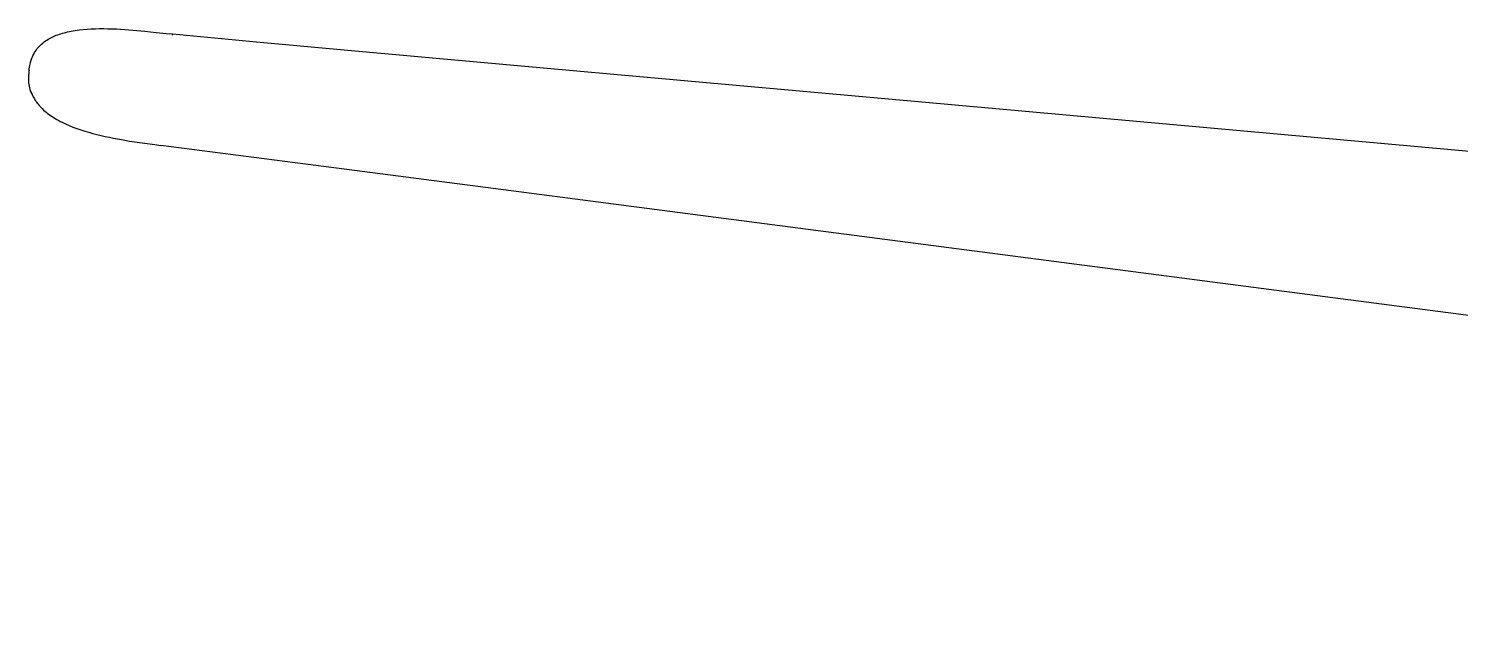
# Model space of a CAD drawing. Extents: x -17108 to 71323, y -8319 to 54197.
# Drawn here: x 47304 to 48954, y 47028 to 47711 of the extents above; entities that cross this region are included whole.
import ezdxf

# ---------------------------------------------------------------- set-up
doc = ezdxf.new("R2010")
doc.units = 0
doc.linetypes.add('DASHED', pattern=[15, 12, -3])
doc.layers.get('0').update_dxf_attribs({"linetype": 'CONTINUOUS'})

msp = doc.modelspace()

# ---------------------------------------------------------------- linework, layer by layer
at = {"color": 7, "linetype": 'DASHED', "ltscale": 0.032203}
msp.add_line((47470.1, 47703.4), (47470.2, 47704.7), dxfattribs=at)
at = {"color": 7, "linetype": 'DASHED', "ltscale": 0.000292969}
msp.add_line((47304.3, 47653.2), (47304.3, 47653.2), dxfattribs=at)
at = {"color": 7, "linetype": 'DASHED', "ltscale": 0.000195313}
msp.add_line((47304.3, 47653.2), (47304.3, 47653.2), dxfattribs=at)
at = {"color": 7, "linetype": 'DASHED', "ltscale": 0.000981433}
msp.add_line((47456.8, 47576.3), (47456.8, 47576.2), dxfattribs=at)
at = {"color": 7}
for points in [[(47304.8, 47663), (47305, 47664.7), (47305.2, 47666.4), (47305.5, 47668.3), (47305.9, 47670.1), (47306.5, 47672.4), (47307.2, 47674.6), (47308.1, 47677), (47308.6, 47678.3), (47309.2, 47679.5), (47310.1, 47681.4), (47311.1, 47683.2), (47312.1, 47684.8), (47313.2, 47686.5), (47314.3, 47687.9), (47315.4, 47689.2), (47316.6, 47690.4), (47317.7, 47691.6), (47319.2, 47693), (47320.7, 47694.3), (47322.3, 47695.5), (47323.9, 47696.7), (47325.3, 47697.6), (47326.8, 47698.6), (47328.3, 47699.4), (47329.9, 47700.3), (47331.3, 47701), (47332.9, 47701.8), (47334.6, 47702.5), (47336.2, 47703.2), (47338, 47703.8), (47339.7, 47704.4), (47341.5, 47705), (47343.3, 47705.6), (47345.1, 47706.1), (47347.1, 47706.6), (47349.2, 47707.1), (47351.3, 47707.6), (47353.4, 47708), (47355.6, 47708.4), (47357.9, 47708.8), (47362.5, 47709.4), (47367, 47709.9), (47371.6, 47710.3), (47376.4, 47710.6), (47381.3, 47710.8), (47386, 47710.9), (47390.8, 47710.9), (47395.7, 47710.8), (47400.6, 47710.7), (47405.4, 47710.5), (47410.2, 47710.2), (47415, 47709.9), (47419.9, 47709.6), (47429.1, 47708.8), (47438.2, 47707.9), (47451.1, 47706.6), (47462.9, 47705.4), (47470.2, 47704.7)], [(47470.2, 47704.7), (47567, 47695.7), (47663.7, 47686.8), (47761.4, 47677.9), (47859.1, 47669.1), (48055.6, 47651.4), (48252.7, 47633.7), (49434.3, 47527.5), (50024.6, 47474.6), (50615.4, 47421.7), (51205.7, 47368.7), (51402.8, 47351), (51534.6, 47339.2), (51600.6, 47333.3), (51700.2, 47324.5), (51799.8, 47315.7)], [(47308.1, 47635.4), (47308, 47635.6), (47307, 47638), (47306.6, 47639.3), (47306.2, 47640.5), (47305.7, 47642.5), (47305.2, 47644.4), (47304.9, 47646.4), (47304.6, 47648.4), (47304.5, 47649.7), (47304.4, 47651.1), (47304.4, 47653.9), (47304.5, 47656.1), (47304.6, 47658.3)], [(47304.8, 47663), (47304.6, 47661.7), (47304.6, 47660.9), (47304.5, 47660.5), (47304.5, 47660.1), (47304.5, 47659.6), (47304.6, 47659), (47304.6, 47658.5), (47304.6, 47658.3)], [(47306.9, 47638.3), (47307.8, 47636), (47308.9, 47633.7), (47309.5, 47632.4), (47310.2, 47631.1), (47310.9, 47629.9), (47311.6, 47628.7), (47312.4, 47627.5), (47313.2, 47626.3), (47314.1, 47625.1), (47315.1, 47623.9), (47316.4, 47622.2), (47317.8, 47620.6), (47319.7, 47618.8), (47321.6, 47616.9), (47323.1, 47615.6), (47324.6, 47614.4), (47326.2, 47613.1), (47327.8, 47611.9), (47329.5, 47610.7), (47331.3, 47609.5), (47333.2, 47608.3), (47335, 47607.1), (47336.9, 47606), (47338.9, 47605), (47340.8, 47603.9), (47342.8, 47602.9), (47346.9, 47601), (47351.1, 47599.1), (47355.4, 47597.4), (47359.9, 47595.8), (47364.4, 47594.2), (47369, 47592.7), (47373.6, 47591.4), (47378.3, 47590.1), (47383, 47588.8), (47387.8, 47587.7), (47392.5, 47586.6), (47397.3, 47585.6), (47402, 47584.6), (47406.7, 47583.7), (47411.4, 47582.9), (47420.5, 47581.3), (47429.4, 47580), (47437.8, 47578.7), (47449.6, 47577.2), (47456.8, 47576.2)], [(51666.5, 47027.6), (49864.5, 47262.9), (48863.5, 47393.4), (48061.1, 47497.8), (47860.4, 47523.9), (47659, 47550), (47456.8, 47576.2)]]:
    msp.add_lwpolyline(points, dxfattribs=at)

doc.saveas('drawing.dxf')
